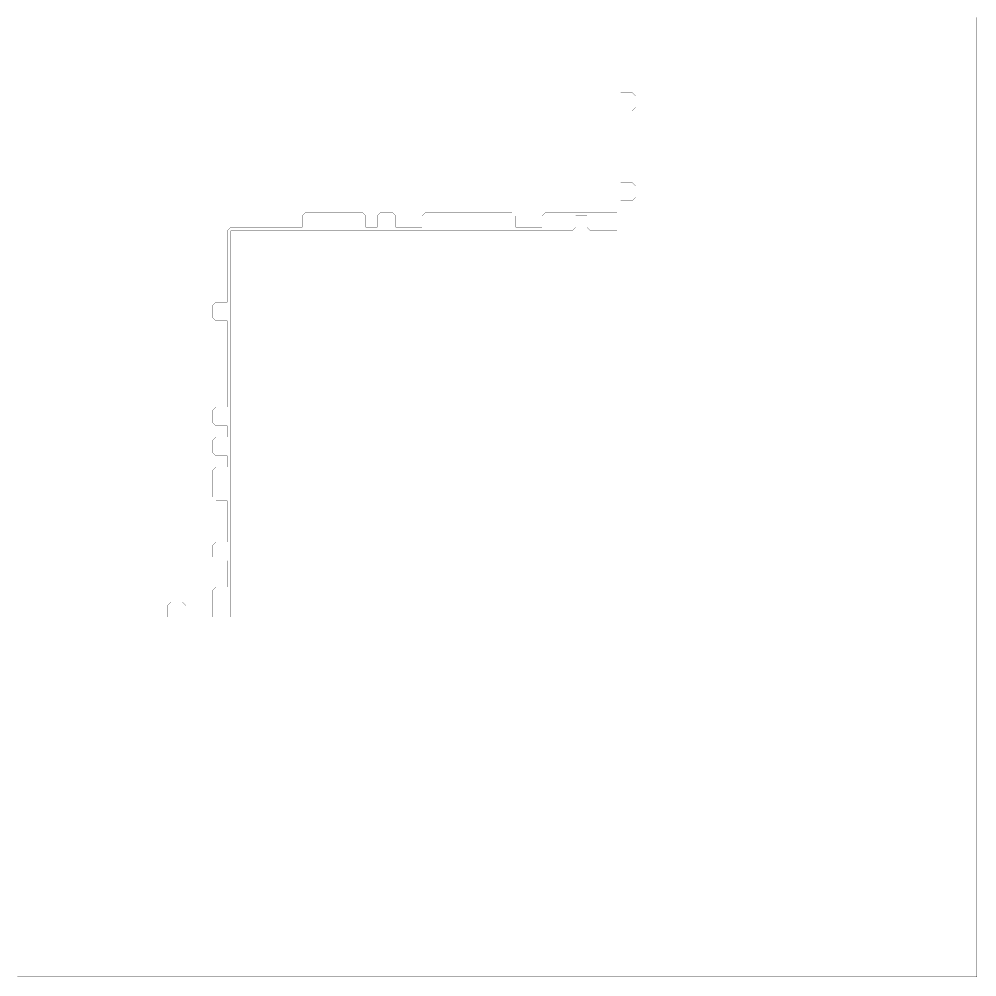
# Model space of a CAD drawing. Header units: metres. Extents: x 0 to 4990, y -4990 to 0.
# Drawn here: x 2495 to 4990, y -4990 to -2495 of the extents above; entities that cross this region are included whole.
import ezdxf

# ---------------------------------------------------------------- set-up
doc = ezdxf.new("R2010")
doc.units = ezdxf.units.M
doc.layers.add('conductor', color=1, linetype='Continuous')
doc.layers.add('substrate', color=5, linetype='Continuous')

msp = doc.modelspace()

# ---------------------------------------------------------------- linework, layer by layer
at = {"layer": 'conductor', "const_width": 0.5}
msp.add_lwpolyline([(2490.234375, -4052.734375), (2500, -4052.734375), (2509.765625, -4052.734375), (2519.53125, -4052.734375), (2529.296875, -4052.734375), (2539.0625, -4052.734375), (2548.828125, -4052.734375), (2558.59375, -4052.734375), (2568.359375, -4052.734375), (2578.125, -4052.734375), (2587.890625, -4052.734375), (2597.65625, -4052.734375), (2607.421875, -4052.734375), (2617.1875, -4052.734375), (2626.953125, -4052.734375), (2636.71875, -4052.734375), (2646.484375, -4052.734375), (2656.25, -4052.734375), (2666.015625, -4052.734375), (2675.78125, -4052.734375), (2685.546875, -4052.734375), (2695.3125, -4052.734375), (2705.078125, -4052.734375), (2714.84375, -4052.734375), (2724.609375, -4052.734375), (2734.375, -4052.734375), (2744.140625, -4052.734375), (2753.90625, -4052.734375), (2763.671875, -4052.734375), (2773.4375, -4052.734375), (2783.203125, -4052.734375), (2792.96875, -4052.734375), (2802.734375, -4052.734375), (2812.5, -4052.734375), (2822.265625, -4052.734375), (2832.03125, -4052.734375), (2841.796875, -4052.734375), (2851.5625, -4052.734375), (2861.328125, -4052.734375), (2871.09375, -4052.734375), (2880.859375, -4052.734375), (2880.859375, -4042.96875), (2880.859375, -4033.203125), (2880.859375, -4023.4375), (2890.625, -4013.671875), (2900.390625, -4013.671875), (2910.15625, -4013.671875), (2919.921875, -4013.671875), (2929.6875, -4023.4375), (2929.6875, -4033.203125), (2929.6875, -4042.96875), (2929.6875, -4052.734375), (2939.453125, -4052.734375), (2949.21875, -4052.734375), (2958.984375, -4052.734375), (2968.75, -4052.734375), (2978.515625, -4052.734375), (2988.28125, -4052.734375), (2998.046875, -4052.734375), (2998.046875, -4042.96875), (2998.046875, -4033.203125), (2998.046875, -4023.4375), (2998.046875, -4013.671875), (2998.046875, -4003.90625), (2998.046875, -3994.140625), (2998.046875, -3984.375), (3007.8125, -3974.609375), (3017.578125, -3974.609375), (3027.34375, -3974.609375), (3037.109375, -3974.609375), (3037.109375, -3964.84375), (3037.109375, -3955.078125), (3037.109375, -3945.3125), (3037.109375, -3935.546875), (3037.109375, -3925.78125), (3037.109375, -3916.015625), (3037.109375, -3906.25), (3027.34375, -3906.25), (3017.578125, -3906.25), (3007.8125, -3906.25), (2998.046875, -3896.484375), (2998.046875, -3886.71875), (2998.046875, -3876.953125), (2998.046875, -3867.1875), (3007.8125, -3857.421875), (3017.578125, -3857.421875), (3027.34375, -3857.421875), (3037.109375, -3857.421875), (3037.109375, -3847.65625), (3037.109375, -3837.890625), (3037.109375, -3828.125), (3037.109375, -3818.359375), (3037.109375, -3808.59375), (3037.109375, -3798.828125), (3037.109375, -3789.0625), (3037.109375, -3779.296875), (3037.109375, -3769.53125), (3037.109375, -3759.765625), (3037.109375, -3750), (3027.34375, -3750), (3017.578125, -3750), (3007.8125, -3750), (2998.046875, -3740.234375), (2998.046875, -3730.46875), (2998.046875, -3720.703125), (2998.046875, -3710.9375), (2998.046875, -3701.171875), (2998.046875, -3691.40625), (2998.046875, -3681.640625), (2998.046875, -3671.875), (3007.8125, -3662.109375), (3017.578125, -3662.109375), (3027.34375, -3662.109375), (3037.109375, -3662.109375), (3037.109375, -3652.34375), (3037.109375, -3642.578125), (3037.109375, -3632.8125), (3027.34375, -3632.8125), (3017.578125, -3632.8125), (3007.8125, -3632.8125), (2998.046875, -3623.046875), (2998.046875, -3613.28125), (2998.046875, -3603.515625), (2998.046875, -3593.75), (3007.8125, -3583.984375), (3017.578125, -3583.984375), (3027.34375, -3583.984375), (3037.109375, -3583.984375), (3037.109375, -3574.21875), (3037.109375, -3564.453125), (3037.109375, -3554.6875), (3027.34375, -3554.6875), (3017.578125, -3554.6875), (3007.8125, -3554.6875), (2998.046875, -3544.921875), (2998.046875, -3535.15625), (2998.046875, -3525.390625), (2998.046875, -3515.625), (3007.8125, -3505.859375), (3017.578125, -3505.859375), (3027.34375, -3505.859375), (3037.109375, -3505.859375), (3037.109375, -3496.09375), (3037.109375, -3486.328125), (3037.109375, -3476.5625), (3037.109375, -3466.796875), (3037.109375, -3457.03125), (3037.109375, -3447.265625), (3037.109375, -3437.5), (3037.109375, -3427.734375), (3037.109375, -3417.96875), (3037.109375, -3408.203125), (3037.109375, -3398.4375), (3037.109375, -3388.671875), (3037.109375, -3378.90625), (3037.109375, -3369.140625), (3037.109375, -3359.375), (3037.109375, -3349.609375), (3037.109375, -3339.84375), (3037.109375, -3330.078125), (3037.109375, -3320.3125), (3037.109375, -3310.546875), (3037.109375, -3300.78125), (3037.109375, -3291.015625), (3037.109375, -3281.25), (3027.34375, -3281.25), (3017.578125, -3281.25), (3007.8125, -3281.25), (2998.046875, -3271.484375), (2998.046875, -3261.71875), (2998.046875, -3251.953125), (2998.046875, -3242.1875), (3007.8125, -3232.421875), (3017.578125, -3232.421875), (3027.34375, -3232.421875), (3037.109375, -3232.421875), (3037.109375, -3222.65625), (3037.109375, -3212.890625), (3037.109375, -3203.125), (3037.109375, -3193.359375), (3037.109375, -3183.59375), (3037.109375, -3173.828125), (3037.109375, -3164.0625), (3037.109375, -3154.296875), (3037.109375, -3144.53125), (3037.109375, -3134.765625), (3037.109375, -3125), (3037.109375, -3115.234375), (3037.109375, -3105.46875), (3037.109375, -3095.703125), (3037.109375, -3085.9375), (3037.109375, -3076.171875), (3037.109375, -3066.40625), (3037.109375, -3056.640625), (3037.109375, -3046.875), (3046.875, -3037.109375), (3056.640625, -3037.109375), (3066.40625, -3037.109375), (3076.171875, -3037.109375), (3085.9375, -3037.109375), (3095.703125, -3037.109375), (3105.46875, -3037.109375), (3115.234375, -3037.109375), (3125, -3037.109375), (3134.765625, -3037.109375), (3144.53125, -3037.109375), (3154.296875, -3037.109375), (3164.0625, -3037.109375), (3173.828125, -3037.109375), (3183.59375, -3037.109375), (3193.359375, -3037.109375), (3203.125, -3037.109375), (3212.890625, -3037.109375), (3222.65625, -3037.109375), (3232.421875, -3037.109375), (3232.421875, -3027.34375), (3232.421875, -3017.578125), (3232.421875, -3007.8125), (3242.1875, -2998.046875), (3251.953125, -2998.046875), (3261.71875, -2998.046875), (3271.484375, -2998.046875), (3281.25, -2998.046875), (3291.015625, -2998.046875), (3300.78125, -2998.046875), (3310.546875, -2998.046875), (3320.3125, -2998.046875), (3330.078125, -2998.046875), (3339.84375, -2998.046875), (3349.609375, -2998.046875), (3359.375, -2998.046875), (3369.140625, -2998.046875), (3378.90625, -2998.046875), (3388.671875, -2998.046875), (3398.4375, -3007.8125), (3398.4375, -3017.578125), (3398.4375, -3027.34375), (3398.4375, -3037.109375), (3408.203125, -3037.109375), (3417.96875, -3037.109375), (3427.734375, -3037.109375), (3427.734375, -3027.34375), (3427.734375, -3017.578125), (3427.734375, -3007.8125), (3437.5, -2998.046875), (3447.265625, -2998.046875), (3457.03125, -2998.046875), (3466.796875, -2998.046875), (3476.5625, -3007.8125), (3476.5625, -3017.578125), (3476.5625, -3027.34375), (3476.5625, -3037.109375), (3486.328125, -3037.109375), (3496.09375, -3037.109375), (3505.859375, -3037.109375), (3515.625, -3037.109375), (3525.390625, -3037.109375), (3535.15625, -3037.109375), (3544.921875, -3037.109375), (3544.921875, -3027.34375), (3544.921875, -3017.578125), (3544.921875, -3007.8125), (3554.6875, -2998.046875), (3564.453125, -2998.046875), (3574.21875, -2998.046875), (3583.984375, -2998.046875), (3593.75, -2998.046875), (3603.515625, -2998.046875), (3613.28125, -2998.046875), (3623.046875, -2998.046875), (3632.8125, -2998.046875), (3642.578125, -2998.046875), (3652.34375, -2998.046875), (3662.109375, -2998.046875), (3671.875, -2998.046875), (3681.640625, -2998.046875), (3691.40625, -2998.046875), (3701.171875, -2998.046875), (3710.9375, -2998.046875), (3720.703125, -2998.046875), (3730.46875, -2998.046875), (3740.234375, -2998.046875), (3750, -2998.046875), (3759.765625, -2998.046875), (3769.53125, -2998.046875), (3779.296875, -2998.046875), (3789.0625, -3007.8125), (3789.0625, -3017.578125), (3789.0625, -3027.34375), (3789.0625, -3037.109375), (3798.828125, -3037.109375), (3808.59375, -3037.109375), (3818.359375, -3037.109375), (3828.125, -3037.109375), (3837.890625, -3037.109375), (3847.65625, -3037.109375), (3857.421875, -3037.109375), (3857.421875, -3027.34375), (3857.421875, -3017.578125), (3857.421875, -3007.8125), (3867.1875, -2998.046875), (3876.953125, -2998.046875), (3886.71875, -2998.046875), (3896.484375, -2998.046875), (3906.25, -2998.046875), (3916.015625, -2998.046875), (3925.78125, -2998.046875), (3935.546875, -2998.046875), (3945.3125, -2998.046875), (3955.078125, -2998.046875), (3964.84375, -2998.046875), (3974.609375, -2998.046875), (3984.375, -2998.046875), (3994.140625, -2998.046875), (4003.90625, -2998.046875), (4013.671875, -2998.046875), (4023.4375, -2998.046875), (4033.203125, -2998.046875), (4042.96875, -2998.046875), (4052.734375, -2998.046875), (4052.734375, -2988.28125), (4052.734375, -2978.515625), (4052.734375, -2968.75), (4052.734375, -2958.984375), (4052.734375, -2949.21875), (4052.734375, -2939.453125), (4052.734375, -2929.6875), (4052.734375, -2919.921875), (4052.734375, -2910.15625), (4052.734375, -2900.390625), (4052.734375, -2890.625), (4052.734375, -2880.859375), (4052.734375, -2871.09375), (4052.734375, -2861.328125), (4052.734375, -2851.5625), (4052.734375, -2841.796875), (4052.734375, -2832.03125), (4052.734375, -2822.265625), (4052.734375, -2812.5), (4052.734375, -2802.734375), (4052.734375, -2792.96875), (4052.734375, -2783.203125), (4052.734375, -2773.4375), (4052.734375, -2763.671875), (4052.734375, -2753.90625), (4052.734375, -2744.140625), (4052.734375, -2734.375), (4052.734375, -2724.609375), (4052.734375, -2714.84375), (4052.734375, -2705.078125), (4052.734375, -2695.3125), (4052.734375, -2685.546875), (4052.734375, -2675.78125), (4052.734375, -2666.015625), (4052.734375, -2656.25), (4052.734375, -2646.484375), (4052.734375, -2636.71875), (4052.734375, -2626.953125), (4052.734375, -2617.1875), (4052.734375, -2607.421875), (4052.734375, -2597.65625), (4052.734375, -2587.890625), (4052.734375, -2578.125), (4052.734375, -2568.359375), (4052.734375, -2558.59375), (4052.734375, -2548.828125), (4052.734375, -2539.0625), (4052.734375, -2529.296875), (4052.734375, -2519.53125), (4052.734375, -2509.765625), (4052.734375, -2500), (4052.734375, -2490.234375)], dxfattribs=at)
at = {"layer": 'substrate', "const_width": 0.5}
for points in [[(2490.234375, -4990.234375), (2500, -4990.234375), (2509.765625, -4990.234375), (2519.53125, -4990.234375), (2529.296875, -4990.234375), (2539.0625, -4990.234375), (2548.828125, -4990.234375), (2558.59375, -4990.234375), (2568.359375, -4990.234375), (2578.125, -4990.234375), (2587.890625, -4990.234375), (2597.65625, -4990.234375), (2607.421875, -4990.234375), (2617.1875, -4990.234375), (2626.953125, -4990.234375), (2636.71875, -4990.234375), (2646.484375, -4990.234375), (2656.25, -4990.234375), (2666.015625, -4990.234375), (2675.78125, -4990.234375), (2685.546875, -4990.234375), (2695.3125, -4990.234375), (2705.078125, -4990.234375), (2714.84375, -4990.234375), (2724.609375, -4990.234375), (2734.375, -4990.234375), (2744.140625, -4990.234375), (2753.90625, -4990.234375), (2763.671875, -4990.234375), (2773.4375, -4990.234375), (2783.203125, -4990.234375), (2792.96875, -4990.234375), (2802.734375, -4990.234375), (2812.5, -4990.234375), (2822.265625, -4990.234375), (2832.03125, -4990.234375), (2841.796875, -4990.234375), (2851.5625, -4990.234375), (2861.328125, -4990.234375), (2871.09375, -4990.234375), (2880.859375, -4990.234375), (2890.625, -4990.234375), (2900.390625, -4990.234375), (2910.15625, -4990.234375), (2919.921875, -4990.234375), (2929.6875, -4990.234375), (2939.453125, -4990.234375), (2949.21875, -4990.234375), (2958.984375, -4990.234375), (2968.75, -4990.234375), (2978.515625, -4990.234375), (2988.28125, -4990.234375), (2998.046875, -4990.234375), (3007.8125, -4990.234375), (3017.578125, -4990.234375), (3027.34375, -4990.234375), (3037.109375, -4990.234375), (3046.875, -4990.234375), (3056.640625, -4990.234375), (3066.40625, -4990.234375), (3076.171875, -4990.234375), (3085.9375, -4990.234375), (3095.703125, -4990.234375), (3105.46875, -4990.234375), (3115.234375, -4990.234375), (3125, -4990.234375), (3134.765625, -4990.234375), (3144.53125, -4990.234375), (3154.296875, -4990.234375), (3164.0625, -4990.234375), (3173.828125, -4990.234375), (3183.59375, -4990.234375), (3193.359375, -4990.234375), (3203.125, -4990.234375), (3212.890625, -4990.234375), (3222.65625, -4990.234375), (3232.421875, -4990.234375), (3242.1875, -4990.234375), (3251.953125, -4990.234375), (3261.71875, -4990.234375), (3271.484375, -4990.234375), (3281.25, -4990.234375), (3291.015625, -4990.234375), (3300.78125, -4990.234375), (3310.546875, -4990.234375), (3320.3125, -4990.234375), (3330.078125, -4990.234375), (3339.84375, -4990.234375), (3349.609375, -4990.234375), (3359.375, -4990.234375), (3369.140625, -4990.234375), (3378.90625, -4990.234375), (3388.671875, -4990.234375), (3398.4375, -4990.234375), (3408.203125, -4990.234375), (3417.96875, -4990.234375), (3427.734375, -4990.234375), (3437.5, -4990.234375), (3447.265625, -4990.234375), (3457.03125, -4990.234375), (3466.796875, -4990.234375), (3476.5625, -4990.234375), (3486.328125, -4990.234375), (3496.09375, -4990.234375), (3505.859375, -4990.234375), (3515.625, -4990.234375), (3525.390625, -4990.234375), (3535.15625, -4990.234375), (3544.921875, -4990.234375), (3554.6875, -4990.234375), (3564.453125, -4990.234375), (3574.21875, -4990.234375), (3583.984375, -4990.234375), (3593.75, -4990.234375), (3603.515625, -4990.234375), (3613.28125, -4990.234375), (3623.046875, -4990.234375), (3632.8125, -4990.234375), (3642.578125, -4990.234375), (3652.34375, -4990.234375), (3662.109375, -4990.234375), (3671.875, -4990.234375), (3681.640625, -4990.234375), (3691.40625, -4990.234375), (3701.171875, -4990.234375), (3710.9375, -4990.234375), (3720.703125, -4990.234375), (3730.46875, -4990.234375), (3740.234375, -4990.234375), (3750, -4990.234375), (3759.765625, -4990.234375), (3769.53125, -4990.234375), (3779.296875, -4990.234375), (3789.0625, -4990.234375), (3798.828125, -4990.234375), (3808.59375, -4990.234375), (3818.359375, -4990.234375), (3828.125, -4990.234375), (3837.890625, -4990.234375), (3847.65625, -4990.234375), (3857.421875, -4990.234375), (3867.1875, -4990.234375), (3876.953125, -4990.234375), (3886.71875, -4990.234375), (3896.484375, -4990.234375), (3906.25, -4990.234375), (3916.015625, -4990.234375), (3925.78125, -4990.234375), (3935.546875, -4990.234375), (3945.3125, -4990.234375), (3955.078125, -4990.234375), (3964.84375, -4990.234375), (3974.609375, -4990.234375), (3984.375, -4990.234375), (3994.140625, -4990.234375), (4003.90625, -4990.234375), (4013.671875, -4990.234375), (4023.4375, -4990.234375), (4033.203125, -4990.234375), (4042.96875, -4990.234375), (4052.734375, -4990.234375), (4062.5, -4990.234375), (4072.265625, -4990.234375), (4082.03125, -4990.234375), (4091.796875, -4990.234375), (4101.5625, -4990.234375), (4111.328125, -4990.234375), (4121.09375, -4990.234375), (4130.859375, -4990.234375), (4140.625, -4990.234375), (4150.390625, -4990.234375), (4160.15625, -4990.234375), (4169.921875, -4990.234375), (4179.6875, -4990.234375), (4189.453125, -4990.234375), (4199.21875, -4990.234375), (4208.984375, -4990.234375), (4218.75, -4990.234375), (4228.515625, -4990.234375), (4238.28125, -4990.234375), (4248.046875, -4990.234375), (4257.8125, -4990.234375), (4267.578125, -4990.234375), (4277.34375, -4990.234375), (4287.109375, -4990.234375), (4296.875, -4990.234375), (4306.640625, -4990.234375), (4316.40625, -4990.234375), (4326.171875, -4990.234375), (4335.9375, -4990.234375), (4345.703125, -4990.234375), (4355.46875, -4990.234375), (4365.234375, -4990.234375), (4375, -4990.234375), (4384.765625, -4990.234375), (4394.53125, -4990.234375), (4404.296875, -4990.234375), (4414.0625, -4990.234375), (4423.828125, -4990.234375), (4433.59375, -4990.234375), (4443.359375, -4990.234375), (4453.125, -4990.234375), (4462.890625, -4990.234375), (4472.65625, -4990.234375), (4482.421875, -4990.234375), (4492.1875, -4990.234375), (4501.953125, -4990.234375), (4511.71875, -4990.234375), (4521.484375, -4990.234375), (4531.25, -4990.234375), (4541.015625, -4990.234375), (4550.78125, -4990.234375), (4560.546875, -4990.234375), (4570.3125, -4990.234375), (4580.078125, -4990.234375), (4589.84375, -4990.234375), (4599.609375, -4990.234375), (4609.375, -4990.234375), (4619.140625, -4990.234375), (4628.90625, -4990.234375), (4638.671875, -4990.234375), (4648.4375, -4990.234375), (4658.203125, -4990.234375), (4667.96875, -4990.234375), (4677.734375, -4990.234375), (4687.5, -4990.234375), (4697.265625, -4990.234375), (4707.03125, -4990.234375), (4716.796875, -4990.234375), (4726.5625, -4990.234375), (4736.328125, -4990.234375), (4746.09375, -4990.234375), (4755.859375, -4990.234375), (4765.625, -4990.234375), (4775.390625, -4990.234375), (4785.15625, -4990.234375), (4794.921875, -4990.234375), (4804.6875, -4990.234375), (4814.453125, -4990.234375), (4824.21875, -4990.234375), (4833.984375, -4990.234375), (4843.75, -4990.234375), (4853.515625, -4990.234375), (4863.28125, -4990.234375), (4873.046875, -4990.234375), (4882.8125, -4990.234375), (4892.578125, -4990.234375), (4902.34375, -4990.234375), (4912.109375, -4990.234375), (4921.875, -4990.234375), (4931.640625, -4990.234375), (4941.40625, -4990.234375), (4951.171875, -4990.234375), (4960.9375, -4990.234375), (4970.703125, -4990.234375), (4980.46875, -4990.234375), (4990.234375, -4990.234375), (4990.234375, -4980.46875), (4990.234375, -4970.703125), (4990.234375, -4960.9375), (4990.234375, -4951.171875), (4990.234375, -4941.40625), (4990.234375, -4931.640625), (4990.234375, -4921.875), (4990.234375, -4912.109375), (4990.234375, -4902.34375), (4990.234375, -4892.578125), (4990.234375, -4882.8125), (4990.234375, -4873.046875), (4990.234375, -4863.28125), (4990.234375, -4853.515625), (4990.234375, -4843.75), (4990.234375, -4833.984375), (4990.234375, -4824.21875), (4990.234375, -4814.453125), (4990.234375, -4804.6875), (4990.234375, -4794.921875), (4990.234375, -4785.15625), (4990.234375, -4775.390625), (4990.234375, -4765.625), (4990.234375, -4755.859375), (4990.234375, -4746.09375), (4990.234375, -4736.328125), (4990.234375, -4726.5625), (4990.234375, -4716.796875), (4990.234375, -4707.03125), (4990.234375, -4697.265625), (4990.234375, -4687.5), (4990.234375, -4677.734375), (4990.234375, -4667.96875), (4990.234375, -4658.203125), (4990.234375, -4648.4375), (4990.234375, -4638.671875), (4990.234375, -4628.90625), (4990.234375, -4619.140625), (4990.234375, -4609.375), (4990.234375, -4599.609375), (4990.234375, -4589.84375), (4990.234375, -4580.078125), (4990.234375, -4570.3125), (4990.234375, -4560.546875), (4990.234375, -4550.78125), (4990.234375, -4541.015625), (4990.234375, -4531.25), (4990.234375, -4521.484375), (4990.234375, -4511.71875), (4990.234375, -4501.953125), (4990.234375, -4492.1875), (4990.234375, -4482.421875), (4990.234375, -4472.65625), (4990.234375, -4462.890625), (4990.234375, -4453.125), (4990.234375, -4443.359375), (4990.234375, -4433.59375), (4990.234375, -4423.828125), (4990.234375, -4414.0625), (4990.234375, -4404.296875), (4990.234375, -4394.53125), (4990.234375, -4384.765625), (4990.234375, -4375), (4990.234375, -4365.234375), (4990.234375, -4355.46875), (4990.234375, -4345.703125), (4990.234375, -4335.9375), (4990.234375, -4326.171875), (4990.234375, -4316.40625), (4990.234375, -4306.640625), (4990.234375, -4296.875), (4990.234375, -4287.109375), (4990.234375, -4277.34375), (4990.234375, -4267.578125), (4990.234375, -4257.8125), (4990.234375, -4248.046875), (4990.234375, -4238.28125), (4990.234375, -4228.515625), (4990.234375, -4218.75), (4990.234375, -4208.984375), (4990.234375, -4199.21875), (4990.234375, -4189.453125), (4990.234375, -4179.6875), (4990.234375, -4169.921875), (4990.234375, -4160.15625), (4990.234375, -4150.390625), (4990.234375, -4140.625), (4990.234375, -4130.859375), (4990.234375, -4121.09375), (4990.234375, -4111.328125), (4990.234375, -4101.5625), (4990.234375, -4091.796875), (4990.234375, -4082.03125), (4990.234375, -4072.265625), (4990.234375, -4062.5), (4990.234375, -4052.734375), (4990.234375, -4042.96875), (4990.234375, -4033.203125), (4990.234375, -4023.4375), (4990.234375, -4013.671875), (4990.234375, -4003.90625), (4990.234375, -3994.140625), (4990.234375, -3984.375), (4990.234375, -3974.609375), (4990.234375, -3964.84375), (4990.234375, -3955.078125), (4990.234375, -3945.3125), (4990.234375, -3935.546875), (4990.234375, -3925.78125), (4990.234375, -3916.015625), (4990.234375, -3906.25), (4990.234375, -3896.484375), (4990.234375, -3886.71875), (4990.234375, -3876.953125), (4990.234375, -3867.1875), (4990.234375, -3857.421875), (4990.234375, -3847.65625), (4990.234375, -3837.890625), (4990.234375, -3828.125), (4990.234375, -3818.359375), (4990.234375, -3808.59375), (4990.234375, -3798.828125), (4990.234375, -3789.0625), (4990.234375, -3779.296875), (4990.234375, -3769.53125), (4990.234375, -3759.765625), (4990.234375, -3750), (4990.234375, -3740.234375), (4990.234375, -3730.46875), (4990.234375, -3720.703125), (4990.234375, -3710.9375), (4990.234375, -3701.171875), (4990.234375, -3691.40625), (4990.234375, -3681.640625), (4990.234375, -3671.875), (4990.234375, -3662.109375), (4990.234375, -3652.34375), (4990.234375, -3642.578125), (4990.234375, -3632.8125), (4990.234375, -3623.046875), (4990.234375, -3613.28125), (4990.234375, -3603.515625), (4990.234375, -3593.75), (4990.234375, -3583.984375), (4990.234375, -3574.21875), (4990.234375, -3564.453125), (4990.234375, -3554.6875), (4990.234375, -3544.921875), (4990.234375, -3535.15625), (4990.234375, -3525.390625), (4990.234375, -3515.625), (4990.234375, -3505.859375), (4990.234375, -3496.09375), (4990.234375, -3486.328125), (4990.234375, -3476.5625), (4990.234375, -3466.796875), (4990.234375, -3457.03125), (4990.234375, -3447.265625), (4990.234375, -3437.5), (4990.234375, -3427.734375), (4990.234375, -3417.96875), (4990.234375, -3408.203125), (4990.234375, -3398.4375), (4990.234375, -3388.671875), (4990.234375, -3378.90625), (4990.234375, -3369.140625), (4990.234375, -3359.375), (4990.234375, -3349.609375), (4990.234375, -3339.84375), (4990.234375, -3330.078125), (4990.234375, -3320.3125), (4990.234375, -3310.546875), (4990.234375, -3300.78125), (4990.234375, -3291.015625), (4990.234375, -3281.25), (4990.234375, -3271.484375), (4990.234375, -3261.71875), (4990.234375, -3251.953125), (4990.234375, -3242.1875), (4990.234375, -3232.421875), (4990.234375, -3222.65625), (4990.234375, -3212.890625), (4990.234375, -3203.125), (4990.234375, -3193.359375), (4990.234375, -3183.59375), (4990.234375, -3173.828125), (4990.234375, -3164.0625), (4990.234375, -3154.296875), (4990.234375, -3144.53125), (4990.234375, -3134.765625), (4990.234375, -3125), (4990.234375, -3115.234375), (4990.234375, -3105.46875), (4990.234375, -3095.703125), (4990.234375, -3085.9375), (4990.234375, -3076.171875), (4990.234375, -3066.40625), (4990.234375, -3056.640625), (4990.234375, -3046.875), (4990.234375, -3037.109375), (4990.234375, -3027.34375), (4990.234375, -3017.578125), (4990.234375, -3007.8125), (4990.234375, -2998.046875), (4990.234375, -2988.28125), (4990.234375, -2978.515625), (4990.234375, -2968.75), (4990.234375, -2958.984375), (4990.234375, -2949.21875), (4990.234375, -2939.453125), (4990.234375, -2929.6875), (4990.234375, -2919.921875), (4990.234375, -2910.15625), (4990.234375, -2900.390625), (4990.234375, -2890.625), (4990.234375, -2880.859375), (4990.234375, -2871.09375), (4990.234375, -2861.328125), (4990.234375, -2851.5625), (4990.234375, -2841.796875), (4990.234375, -2832.03125), (4990.234375, -2822.265625), (4990.234375, -2812.5), (4990.234375, -2802.734375), (4990.234375, -2792.96875), (4990.234375, -2783.203125), (4990.234375, -2773.4375), (4990.234375, -2763.671875), (4990.234375, -2753.90625), (4990.234375, -2744.140625), (4990.234375, -2734.375), (4990.234375, -2724.609375), (4990.234375, -2714.84375), (4990.234375, -2705.078125), (4990.234375, -2695.3125), (4990.234375, -2685.546875), (4990.234375, -2675.78125), (4990.234375, -2666.015625), (4990.234375, -2656.25), (4990.234375, -2646.484375), (4990.234375, -2636.71875), (4990.234375, -2626.953125), (4990.234375, -2617.1875), (4990.234375, -2607.421875), (4990.234375, -2597.65625), (4990.234375, -2587.890625), (4990.234375, -2578.125), (4990.234375, -2568.359375), (4990.234375, -2558.59375), (4990.234375, -2548.828125), (4990.234375, -2539.0625), (4990.234375, -2529.296875), (4990.234375, -2519.53125), (4990.234375, -2509.765625), (4990.234375, -2500), (4990.234375, -2490.234375)], [(4062.5, -2490.234375), (4062.5, -2500), (4062.5, -2509.765625), (4062.5, -2519.53125), (4062.5, -2529.296875), (4062.5, -2539.0625), (4062.5, -2548.828125), (4062.5, -2558.59375), (4062.5, -2568.359375), (4062.5, -2578.125), (4062.5, -2587.890625), (4062.5, -2597.65625), (4062.5, -2607.421875), (4062.5, -2617.1875), (4062.5, -2626.953125), (4062.5, -2636.71875), (4062.5, -2646.484375), (4062.5, -2656.25), (4062.5, -2666.015625), (4062.5, -2675.78125), (4062.5, -2685.546875), (4072.265625, -2685.546875), (4082.03125, -2685.546875), (4091.796875, -2685.546875), (4101.5625, -2695.3125), (4101.5625, -2705.078125), (4101.5625, -2714.84375), (4101.5625, -2724.609375), (4091.796875, -2734.375), (4082.03125, -2734.375), (4072.265625, -2734.375), (4062.5, -2734.375), (4062.5, -2744.140625), (4062.5, -2753.90625), (4062.5, -2763.671875), (4062.5, -2773.4375), (4062.5, -2783.203125), (4062.5, -2792.96875), (4062.5, -2802.734375), (4062.5, -2812.5), (4062.5, -2822.265625), (4062.5, -2832.03125), (4062.5, -2841.796875), (4062.5, -2851.5625), (4062.5, -2861.328125), (4062.5, -2871.09375), (4062.5, -2880.859375), (4062.5, -2890.625), (4062.5, -2900.390625), (4062.5, -2910.15625), (4062.5, -2919.921875), (4072.265625, -2919.921875), (4082.03125, -2919.921875), (4091.796875, -2919.921875), (4101.5625, -2929.6875), (4101.5625, -2939.453125), (4101.5625, -2949.21875), (4101.5625, -2958.984375), (4091.796875, -2968.75), (4082.03125, -2968.75), (4072.265625, -2968.75), (4062.5, -2968.75), (4062.5, -2978.515625), (4062.5, -2988.28125), (4062.5, -2998.046875), (4062.5, -3007.8125), (4062.5, -3017.578125), (4062.5, -3027.34375), (4062.5, -3037.109375), (4052.734375, -3046.875), (4042.96875, -3046.875), (4033.203125, -3046.875), (4023.4375, -3046.875), (4013.671875, -3046.875), (4003.90625, -3046.875), (3994.140625, -3046.875), (3984.375, -3046.875), (3974.609375, -3037.109375), (3974.609375, -3027.34375), (3974.609375, -3017.578125), (3974.609375, -3007.8125), (3964.84375, -3007.8125), (3955.078125, -3007.8125), (3945.3125, -3007.8125), (3945.3125, -3017.578125), (3945.3125, -3027.34375), (3945.3125, -3037.109375), (3935.546875, -3046.875), (3925.78125, -3046.875), (3916.015625, -3046.875), (3906.25, -3046.875), (3896.484375, -3046.875), (3886.71875, -3046.875), (3876.953125, -3046.875), (3867.1875, -3046.875), (3857.421875, -3046.875), (3847.65625, -3046.875), (3837.890625, -3046.875), (3828.125, -3046.875), (3818.359375, -3046.875), (3808.59375, -3046.875), (3798.828125, -3046.875), (3789.0625, -3046.875), (3779.296875, -3046.875), (3769.53125, -3046.875), (3759.765625, -3046.875), (3750, -3046.875), (3740.234375, -3046.875), (3730.46875, -3046.875), (3720.703125, -3046.875), (3710.9375, -3046.875), (3701.171875, -3046.875), (3691.40625, -3046.875), (3681.640625, -3046.875), (3671.875, -3046.875), (3662.109375, -3046.875), (3652.34375, -3046.875), (3642.578125, -3046.875), (3632.8125, -3046.875), (3623.046875, -3046.875), (3613.28125, -3046.875), (3603.515625, -3046.875), (3593.75, -3046.875), (3583.984375, -3046.875), (3574.21875, -3046.875), (3564.453125, -3046.875), (3554.6875, -3046.875), (3544.921875, -3046.875), (3535.15625, -3046.875), (3525.390625, -3046.875), (3515.625, -3046.875), (3505.859375, -3046.875), (3496.09375, -3046.875), (3486.328125, -3046.875), (3476.5625, -3046.875), (3466.796875, -3046.875), (3457.03125, -3046.875), (3447.265625, -3046.875), (3437.5, -3046.875), (3427.734375, -3046.875), (3417.96875, -3046.875), (3408.203125, -3046.875), (3398.4375, -3046.875), (3388.671875, -3046.875), (3378.90625, -3046.875), (3369.140625, -3046.875), (3359.375, -3046.875), (3349.609375, -3046.875), (3339.84375, -3046.875), (3330.078125, -3046.875), (3320.3125, -3046.875), (3310.546875, -3046.875), (3300.78125, -3046.875), (3291.015625, -3046.875), (3281.25, -3046.875), (3271.484375, -3046.875), (3261.71875, -3046.875), (3251.953125, -3046.875), (3242.1875, -3046.875), (3232.421875, -3046.875), (3222.65625, -3046.875), (3212.890625, -3046.875), (3203.125, -3046.875), (3193.359375, -3046.875), (3183.59375, -3046.875), (3173.828125, -3046.875), (3164.0625, -3046.875), (3154.296875, -3046.875), (3144.53125, -3046.875), (3134.765625, -3046.875), (3125, -3046.875), (3115.234375, -3046.875), (3105.46875, -3046.875), (3095.703125, -3046.875), (3085.9375, -3046.875), (3076.171875, -3046.875), (3066.40625, -3046.875), (3056.640625, -3046.875), (3046.875, -3046.875), (3046.875, -3056.640625), (3046.875, -3066.40625), (3046.875, -3076.171875), (3046.875, -3085.9375), (3046.875, -3095.703125), (3046.875, -3105.46875), (3046.875, -3115.234375), (3046.875, -3125), (3046.875, -3134.765625), (3046.875, -3144.53125), (3046.875, -3154.296875), (3046.875, -3164.0625), (3046.875, -3173.828125), (3046.875, -3183.59375), (3046.875, -3193.359375), (3046.875, -3203.125), (3046.875, -3212.890625), (3046.875, -3222.65625), (3046.875, -3232.421875), (3046.875, -3242.1875), (3046.875, -3251.953125), (3046.875, -3261.71875), (3046.875, -3271.484375), (3046.875, -3281.25), (3046.875, -3291.015625), (3046.875, -3300.78125), (3046.875, -3310.546875), (3046.875, -3320.3125), (3046.875, -3330.078125), (3046.875, -3339.84375), (3046.875, -3349.609375), (3046.875, -3359.375), (3046.875, -3369.140625), (3046.875, -3378.90625), (3046.875, -3388.671875), (3046.875, -3398.4375), (3046.875, -3408.203125), (3046.875, -3417.96875), (3046.875, -3427.734375), (3046.875, -3437.5), (3046.875, -3447.265625), (3046.875, -3457.03125), (3046.875, -3466.796875), (3046.875, -3476.5625), (3046.875, -3486.328125), (3046.875, -3496.09375), (3046.875, -3505.859375), (3046.875, -3515.625), (3046.875, -3525.390625), (3046.875, -3535.15625), (3046.875, -3544.921875), (3046.875, -3554.6875), (3046.875, -3564.453125), (3046.875, -3574.21875), (3046.875, -3583.984375), (3046.875, -3593.75), (3046.875, -3603.515625), (3046.875, -3613.28125), (3046.875, -3623.046875), (3046.875, -3632.8125), (3046.875, -3642.578125), (3046.875, -3652.34375), (3046.875, -3662.109375), (3046.875, -3671.875), (3046.875, -3681.640625), (3046.875, -3691.40625), (3046.875, -3701.171875), (3046.875, -3710.9375), (3046.875, -3720.703125), (3046.875, -3730.46875), (3046.875, -3740.234375), (3046.875, -3750), (3046.875, -3759.765625), (3046.875, -3769.53125), (3046.875, -3779.296875), (3046.875, -3789.0625), (3046.875, -3798.828125), (3046.875, -3808.59375), (3046.875, -3818.359375), (3046.875, -3828.125), (3046.875, -3837.890625), (3046.875, -3847.65625), (3046.875, -3857.421875), (3046.875, -3867.1875), (3046.875, -3876.953125), (3046.875, -3886.71875), (3046.875, -3896.484375), (3046.875, -3906.25), (3046.875, -3916.015625), (3046.875, -3925.78125), (3046.875, -3935.546875), (3046.875, -3945.3125), (3046.875, -3955.078125), (3046.875, -3964.84375), (3046.875, -3974.609375), (3046.875, -3984.375), (3046.875, -3994.140625), (3046.875, -4003.90625), (3046.875, -4013.671875), (3046.875, -4023.4375), (3046.875, -4033.203125), (3046.875, -4042.96875), (3046.875, -4052.734375), (3037.109375, -4062.5), (3027.34375, -4062.5), (3017.578125, -4062.5), (3007.8125, -4062.5), (2998.046875, -4062.5), (2988.28125, -4062.5), (2978.515625, -4062.5), (2968.75, -4062.5), (2958.984375, -4062.5), (2949.21875, -4062.5), (2939.453125, -4062.5), (2929.6875, -4062.5), (2919.921875, -4062.5), (2910.15625, -4062.5), (2900.390625, -4062.5), (2890.625, -4062.5), (2880.859375, -4062.5), (2871.09375, -4062.5), (2861.328125, -4062.5), (2851.5625, -4062.5), (2841.796875, -4062.5), (2832.03125, -4062.5), (2822.265625, -4062.5), (2812.5, -4062.5), (2802.734375, -4062.5), (2792.96875, -4062.5), (2783.203125, -4062.5), (2773.4375, -4062.5), (2763.671875, -4062.5), (2753.90625, -4062.5), (2744.140625, -4062.5), (2734.375, -4062.5), (2724.609375, -4062.5), (2714.84375, -4062.5), (2705.078125, -4062.5), (2695.3125, -4062.5), (2685.546875, -4062.5), (2675.78125, -4062.5), (2666.015625, -4062.5), (2656.25, -4062.5), (2646.484375, -4062.5), (2636.71875, -4062.5), (2626.953125, -4062.5), (2617.1875, -4062.5), (2607.421875, -4062.5), (2597.65625, -4062.5), (2587.890625, -4062.5), (2578.125, -4062.5), (2568.359375, -4062.5), (2558.59375, -4062.5), (2548.828125, -4062.5), (2539.0625, -4062.5), (2529.296875, -4062.5), (2519.53125, -4062.5), (2509.765625, -4062.5), (2500, -4062.5), (2490.234375, -4062.5)]]:
    msp.add_lwpolyline(points, dxfattribs=at)

doc.saveas('drawing.dxf')
